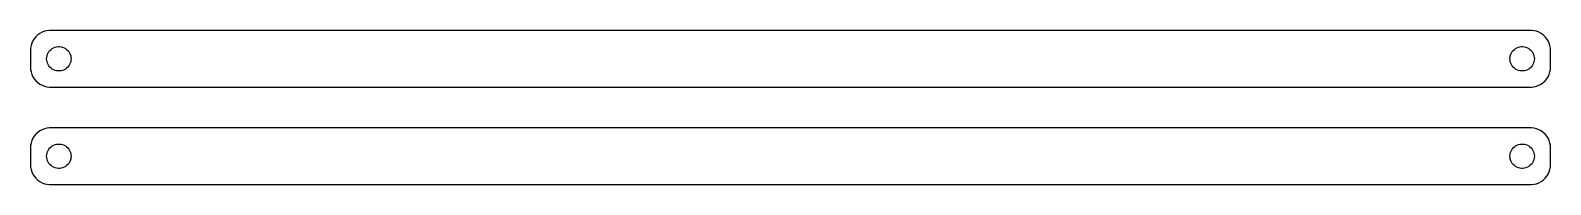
# Model space of a CAD drawing. Header units: metres. Extents: x -187 to 187, y 41 to 79.
import ezdxf

# ---------------------------------------------------------------- set-up
doc = ezdxf.new("R2010")
doc.units = ezdxf.units.M

msp = doc.modelspace()

# ---------------------------------------------------------------- linework, layer by layer
for p, q in [((-183.545, 78.7553), (-184.129, 78.5241)), ((-182.937, 78.9114), (-183.545, 78.7553)), ((-182.314, 78.9901), (-182.937, 78.9114)), ((182.314, 78.9901), (-182.314, 78.9901)), ((182.937, 78.9114), (182.314, 78.9901)), ((183.545, 78.7553), (182.937, 78.9114)), ((184.129, 78.5241), (183.545, 78.7553)), ((-186.843, 75.2434), (-186.961, 74.6267)), ((-186.649, 75.8406), (-186.843, 75.2434)), ((-186.382, 76.4088), (-186.649, 75.8406)), ((-186.045, 76.9389), (-186.382, 76.4088)), ((-185.645, 77.4227), (-186.045, 76.9389)), ((-185.187, 77.8526), (-185.645, 77.4227)), ((-184.679, 78.2216), (-185.187, 77.8526)), ((-184.129, 78.5241), (-184.679, 78.2216)), ((-181.277, 74.7145), (-180.927, 74.8532)), ((-180.927, 74.8532), (-180.562, 74.9469)), ((-180.562, 74.9469), (-180.188, 74.9941)), ((-180.188, 74.9941), (-179.812, 74.9941)), ((-179.812, 74.9941), (-179.438, 74.9469)), ((-179.438, 74.9469), (-179.073, 74.8532)), ((-179.073, 74.8532), (-178.723, 74.7145)), ((178.723, 74.7145), (179.073, 74.8532)), ((179.073, 74.8532), (179.438, 74.9469)), ((179.438, 74.9469), (179.812, 74.9941)), ((179.812, 74.9941), (180.188, 74.9941)), ((180.188, 74.9941), (180.562, 74.9469)), ((180.562, 74.9469), (180.927, 74.8532)), ((180.927, 74.8532), (181.277, 74.7145)), ((184.679, 78.2216), (184.129, 78.5241)), ((185.187, 77.8526), (184.679, 78.2216)), ((185.645, 77.4227), (185.187, 77.8526)), ((186.045, 76.9389), (185.645, 77.4227)), ((186.382, 76.4088), (186.045, 76.9389)), ((186.649, 75.8406), (186.382, 76.4088)), ((186.843, 75.2434), (186.649, 75.8406)), ((186.961, 74.6267), (186.843, 75.2434)), ((-186.961, 74.6267), (-187, 74)), ((-187, 74), (-187, 70)), ((-183, 72), (-182.976, 72.376)), ((-182.976, 71.624), (-183, 72)), ((-182.976, 72.376), (-182.906, 72.7461)), ((-182.906, 71.2539), (-182.976, 71.624)), ((-182.906, 72.7461), (-182.789, 73.1044)), ((-182.789, 70.8956), (-182.906, 71.2539)), ((-182.789, 73.1044), (-182.629, 73.4453)), ((-182.629, 73.4453), (-182.427, 73.7634)), ((-182.427, 73.7634), (-182.187, 74.0536)), ((-182.187, 74.0536), (-181.912, 74.3115)), ((-181.912, 74.3115), (-181.607, 74.533)), ((-181.607, 74.533), (-181.277, 74.7145)), ((-178.723, 74.7145), (-178.393, 74.533)), ((-178.393, 74.533), (-178.088, 74.3115)), ((-178.088, 74.3115), (-177.813, 74.0536)), ((-177.813, 74.0536), (-177.573, 73.7634)), ((-177.573, 73.7634), (-177.371, 73.4453)), ((-177.371, 73.4453), (-177.211, 73.1044)), ((-177.211, 73.1044), (-177.094, 72.7461)), ((-177.094, 71.2539), (-177.211, 70.8956)), ((-177.094, 72.7461), (-177.024, 72.376)), ((-177.024, 71.624), (-177.094, 71.2539)), ((-177.024, 72.376), (-177, 72)), ((-177, 72), (-177.024, 71.624)), ((177, 72), (177.024, 72.376)), ((177.024, 71.624), (177, 72)), ((177.024, 72.376), (177.094, 72.7461)), ((177.094, 71.2539), (177.024, 71.624)), ((177.094, 72.7461), (177.211, 73.1044)), ((177.211, 70.8956), (177.094, 71.2539)), ((177.211, 73.1044), (177.371, 73.4453)), ((177.371, 73.4453), (177.573, 73.7634)), ((177.573, 73.7634), (177.813, 74.0536)), ((177.813, 74.0536), (178.088, 74.3115)), ((178.088, 74.3115), (178.393, 74.533)), ((178.393, 74.533), (178.723, 74.7145)), ((181.277, 74.7145), (181.607, 74.533)), ((181.607, 74.533), (181.912, 74.3115)), ((181.912, 74.3115), (182.187, 74.0536)), ((182.187, 74.0536), (182.427, 73.7634)), ((182.427, 73.7634), (182.629, 73.4453)), ((182.629, 73.4453), (182.789, 73.1044)), ((182.789, 73.1044), (182.906, 72.7461)), ((182.906, 71.2539), (182.789, 70.8956)), ((182.906, 72.7461), (182.976, 72.376)), ((182.976, 71.624), (182.906, 71.2539)), ((182.976, 72.376), (183, 72)), ((183, 72), (182.976, 71.624)), ((187, 74), (186.961, 74.6267)), ((187, 70), (187, 74)), ((-187, 70), (-186.961, 69.3733)), ((-186.961, 69.3733), (-186.843, 68.7566)), ((-186.843, 68.7566), (-186.649, 68.1594)), ((-186.649, 68.1594), (-186.382, 67.5912)), ((-186.382, 67.5912), (-186.045, 67.0611)), ((-182.629, 70.5547), (-182.789, 70.8956)), ((-182.427, 70.2366), (-182.629, 70.5547)), ((-182.187, 69.9464), (-182.427, 70.2366)), ((-181.912, 69.6885), (-182.187, 69.9464)), ((-181.607, 69.467), (-181.912, 69.6885)), ((-181.277, 69.2855), (-181.607, 69.467)), ((-180.927, 69.1468), (-181.277, 69.2855)), ((-180.562, 69.0531), (-180.927, 69.1468)), ((-180.188, 69.0059), (-180.562, 69.0531)), ((-179.812, 69.0059), (-180.188, 69.0059)), ((-179.438, 69.0531), (-179.812, 69.0059)), ((-179.073, 69.1468), (-179.438, 69.0531)), ((-178.723, 69.2855), (-179.073, 69.1468)), ((-178.393, 69.467), (-178.723, 69.2855)), ((-178.088, 69.6885), (-178.393, 69.467)), ((-177.813, 69.9464), (-178.088, 69.6885)), ((-177.573, 70.2366), (-177.813, 69.9464)), ((-177.371, 70.5547), (-177.573, 70.2366)), ((-177.211, 70.8956), (-177.371, 70.5547)), ((177.371, 70.5547), (177.211, 70.8956)), ((177.573, 70.2366), (177.371, 70.5547)), ((177.813, 69.9464), (177.573, 70.2366)), ((178.088, 69.6885), (177.813, 69.9464)), ((178.393, 69.467), (178.088, 69.6885)), ((178.723, 69.2855), (178.393, 69.467)), ((179.073, 69.1468), (178.723, 69.2855)), ((179.438, 69.0531), (179.073, 69.1468)), ((179.812, 69.0059), (179.438, 69.0531)), ((180.188, 69.0059), (179.812, 69.0059)), ((180.562, 69.0531), (180.188, 69.0059)), ((180.927, 69.1468), (180.562, 69.0531)), ((181.277, 69.2855), (180.927, 69.1468)), ((181.607, 69.467), (181.277, 69.2855)), ((181.912, 69.6885), (181.607, 69.467)), ((182.187, 69.9464), (181.912, 69.6885)), ((182.427, 70.2366), (182.187, 69.9464)), ((182.629, 70.5547), (182.427, 70.2366)), ((182.789, 70.8956), (182.629, 70.5547)), ((186.045, 67.0611), (186.382, 67.5912)), ((186.382, 67.5912), (186.649, 68.1594)), ((186.649, 68.1594), (186.843, 68.7566)), ((186.843, 68.7566), (186.961, 69.3733)), ((186.961, 69.3733), (187, 70)), ((-186.045, 67.0611), (-185.645, 66.5773)), ((-185.645, 66.5773), (-185.187, 66.1474)), ((-185.187, 66.1474), (-184.679, 65.7784)), ((-184.679, 65.7784), (-184.129, 65.4759)), ((-184.129, 65.4759), (-183.545, 65.2447)), ((-183.545, 65.2447), (-182.937, 65.0886)), ((-182.937, 65.0886), (-182.314, 65.0099)), ((-182.314, 65.0099), (182.314, 65.0099)), ((182.314, 65.0099), (182.937, 65.0886)), ((182.937, 65.0886), (183.545, 65.2447)), ((183.545, 65.2447), (184.129, 65.4759)), ((184.129, 65.4759), (184.679, 65.7784)), ((184.679, 65.7784), (185.187, 66.1474)), ((185.187, 66.1474), (185.645, 66.5773)), ((185.645, 66.5773), (186.045, 67.0611)), ((-186.382, 52.4088), (-186.649, 51.8406)), ((-186.045, 52.9389), (-186.382, 52.4088)), ((-185.645, 53.4227), (-186.045, 52.9389)), ((-185.187, 53.8526), (-185.645, 53.4227)), ((-184.679, 54.2216), (-185.187, 53.8526)), ((-184.129, 54.5241), (-184.679, 54.2216)), ((-183.545, 54.7553), (-184.129, 54.5241)), ((-182.937, 54.9114), (-183.545, 54.7553)), ((-182.314, 54.9901), (-182.937, 54.9114)), ((182.314, 54.9901), (-182.314, 54.9901)), ((182.937, 54.9114), (182.314, 54.9901)), ((183.545, 54.7553), (182.937, 54.9114)), ((184.129, 54.5241), (183.545, 54.7553)), ((184.679, 54.2216), (184.129, 54.5241)), ((185.187, 53.8526), (184.679, 54.2216)), ((185.645, 53.4227), (185.187, 53.8526)), ((186.045, 52.9389), (185.645, 53.4227)), ((186.382, 52.4088), (186.045, 52.9389)), ((186.649, 51.8406), (186.382, 52.4088)), ((-186.961, 50.6267), (-187, 50)), ((-187, 50), (-187, 46)), ((-186.843, 51.2434), (-186.961, 50.6267)), ((-186.649, 51.8406), (-186.843, 51.2434)), ((-182.976, 48.376), (-182.906, 48.7461)), ((-182.906, 48.7461), (-182.789, 49.1044)), ((-182.789, 49.1044), (-182.629, 49.4453)), ((-182.629, 49.4453), (-182.427, 49.7634)), ((-182.427, 49.7634), (-182.187, 50.0536)), ((-182.187, 50.0536), (-181.912, 50.3115)), ((-181.912, 50.3115), (-181.607, 50.533)), ((-181.607, 50.533), (-181.277, 50.7145)), ((-181.277, 50.7145), (-180.927, 50.8532)), ((-180.927, 50.8532), (-180.562, 50.9469)), ((-180.562, 50.9469), (-180.188, 50.9941)), ((-180.188, 50.9941), (-179.812, 50.9941)), ((-179.812, 50.9941), (-179.438, 50.9469)), ((-179.438, 50.9469), (-179.073, 50.8532)), ((-179.073, 50.8532), (-178.723, 50.7145)), ((-178.723, 50.7145), (-178.393, 50.533)), ((-178.393, 50.533), (-178.088, 50.3115)), ((-178.088, 50.3115), (-177.813, 50.0536)), ((-177.813, 50.0536), (-177.573, 49.7634)), ((-177.573, 49.7634), (-177.371, 49.4453)), ((-177.371, 49.4453), (-177.211, 49.1044)), ((-177.211, 49.1044), (-177.094, 48.7461)), ((-177.094, 48.7461), (-177.024, 48.376)), ((177.024, 48.376), (177.094, 48.7461)), ((177.094, 48.7461), (177.211, 49.1044)), ((177.211, 49.1044), (177.371, 49.4453)), ((177.371, 49.4453), (177.573, 49.7634)), ((177.573, 49.7634), (177.813, 50.0536)), ((177.813, 50.0536), (178.088, 50.3115)), ((178.088, 50.3115), (178.393, 50.533)), ((178.393, 50.533), (178.723, 50.7145)), ((178.723, 50.7145), (179.073, 50.8532)), ((179.073, 50.8532), (179.438, 50.9469)), ((179.438, 50.9469), (179.812, 50.9941)), ((179.812, 50.9941), (180.188, 50.9941)), ((180.188, 50.9941), (180.562, 50.9469)), ((180.562, 50.9469), (180.927, 50.8532)), ((180.927, 50.8532), (181.277, 50.7145)), ((181.277, 50.7145), (181.607, 50.533)), ((181.607, 50.533), (181.912, 50.3115)), ((181.912, 50.3115), (182.187, 50.0536)), ((182.187, 50.0536), (182.427, 49.7634)), ((182.427, 49.7634), (182.629, 49.4453)), ((182.629, 49.4453), (182.789, 49.1044)), ((182.789, 49.1044), (182.906, 48.7461)), ((182.906, 48.7461), (182.976, 48.376)), ((186.843, 51.2434), (186.649, 51.8406)), ((186.961, 50.6267), (186.843, 51.2434)), ((187, 50), (186.961, 50.6267)), ((187, 46), (187, 50)), ((-187, 46), (-186.961, 45.3733)), ((-186.961, 45.3733), (-186.843, 44.7566)), ((-183, 48), (-182.976, 48.376)), ((-182.976, 47.624), (-183, 48)), ((-182.906, 47.2539), (-182.976, 47.624)), ((-182.789, 46.8956), (-182.906, 47.2539)), ((-182.629, 46.5547), (-182.789, 46.8956)), ((-182.427, 46.2366), (-182.629, 46.5547)), ((-182.187, 45.9464), (-182.427, 46.2366)), ((-181.912, 45.6885), (-182.187, 45.9464)), ((-181.607, 45.467), (-181.912, 45.6885)), ((-181.277, 45.2855), (-181.607, 45.467)), ((-180.927, 45.1468), (-181.277, 45.2855)), ((-180.562, 45.0531), (-180.927, 45.1468)), ((-180.188, 45.0059), (-180.562, 45.0531)), ((-179.812, 45.0059), (-180.188, 45.0059)), ((-179.438, 45.0531), (-179.812, 45.0059)), ((-179.073, 45.1468), (-179.438, 45.0531)), ((-178.723, 45.2855), (-179.073, 45.1468)), ((-178.393, 45.467), (-178.723, 45.2855)), ((-178.088, 45.6885), (-178.393, 45.467)), ((-177.813, 45.9464), (-178.088, 45.6885)), ((-177.573, 46.2366), (-177.813, 45.9464)), ((-177.371, 46.5547), (-177.573, 46.2366)), ((-177.211, 46.8956), (-177.371, 46.5547)), ((-177.094, 47.2539), (-177.211, 46.8956)), ((-177.024, 47.624), (-177.094, 47.2539)), ((-177.024, 48.376), (-177, 48)), ((-177, 48), (-177.024, 47.624)), ((177, 48), (177.024, 48.376)), ((177.024, 47.624), (177, 48)), ((177.094, 47.2539), (177.024, 47.624)), ((177.211, 46.8956), (177.094, 47.2539)), ((177.371, 46.5547), (177.211, 46.8956)), ((177.573, 46.2366), (177.371, 46.5547)), ((177.813, 45.9464), (177.573, 46.2366)), ((178.088, 45.6885), (177.813, 45.9464)), ((178.393, 45.467), (178.088, 45.6885)), ((178.723, 45.2855), (178.393, 45.467)), ((179.073, 45.1468), (178.723, 45.2855)), ((179.438, 45.0531), (179.073, 45.1468)), ((179.812, 45.0059), (179.438, 45.0531)), ((180.188, 45.0059), (179.812, 45.0059)), ((180.562, 45.0531), (180.188, 45.0059)), ((180.927, 45.1468), (180.562, 45.0531)), ((181.277, 45.2855), (180.927, 45.1468)), ((181.607, 45.467), (181.277, 45.2855)), ((181.912, 45.6885), (181.607, 45.467)), ((182.187, 45.9464), (181.912, 45.6885)), ((182.427, 46.2366), (182.187, 45.9464)), ((182.629, 46.5547), (182.427, 46.2366)), ((182.789, 46.8956), (182.629, 46.5547)), ((182.906, 47.2539), (182.789, 46.8956)), ((182.976, 47.624), (182.906, 47.2539)), ((182.976, 48.376), (183, 48)), ((183, 48), (182.976, 47.624)), ((186.843, 44.7566), (186.961, 45.3733)), ((186.961, 45.3733), (187, 46)), ((-186.843, 44.7566), (-186.649, 44.1594)), ((-186.649, 44.1594), (-186.382, 43.5912)), ((-186.382, 43.5912), (-186.045, 43.0611)), ((-186.045, 43.0611), (-185.645, 42.5773)), ((-185.645, 42.5773), (-185.187, 42.1474)), ((-185.187, 42.1474), (-184.679, 41.7784)), ((-184.679, 41.7784), (-184.129, 41.4759)), ((-184.129, 41.4759), (-183.545, 41.2447)), ((-183.545, 41.2447), (-182.937, 41.0886)), ((182.937, 41.0886), (183.545, 41.2447)), ((183.545, 41.2447), (184.129, 41.4759)), ((184.129, 41.4759), (184.679, 41.7784)), ((184.679, 41.7784), (185.187, 42.1474)), ((185.187, 42.1474), (185.645, 42.5773)), ((185.645, 42.5773), (186.045, 43.0611)), ((186.045, 43.0611), (186.382, 43.5912)), ((186.382, 43.5912), (186.649, 44.1594)), ((186.649, 44.1594), (186.843, 44.7566)), ((-182.937, 41.0886), (-182.314, 41.0099)), ((-182.314, 41.0099), (182.314, 41.0099)), ((182.314, 41.0099), (182.937, 41.0886))]:
    msp.add_line(p, q)

doc.saveas('drawing.dxf')
